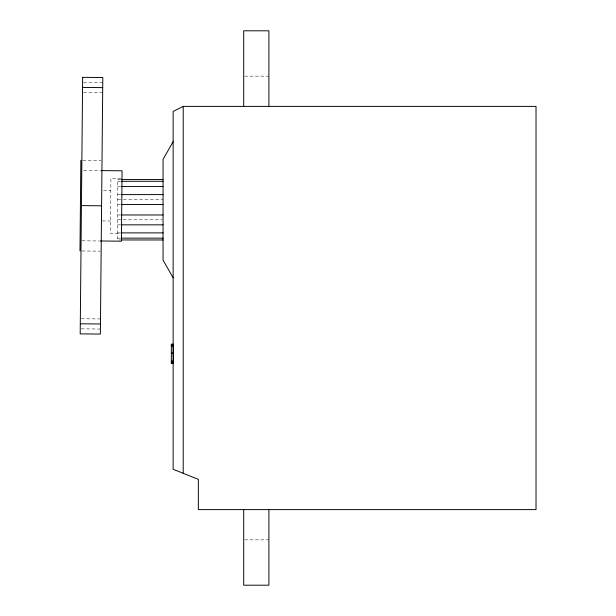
<?xml version="1.0" encoding="UTF-8"?>
<svg xmlns="http://www.w3.org/2000/svg" width="616" height="616" viewBox="0 0 616 616"><rect width="100%" height="100%" fill="white"/><g stroke="black" fill="none" stroke-linecap="round" stroke-linejoin="round"><path stroke-width="0.46" stroke-dasharray="3.08 2.31" d="M244.629 76.161L268.899 76.161M120.528 179.479L117.695 179.479L117.695 239.963L120.528 239.963M117.695 181.304L120.528 181.304M117.695 186.556L120.528 186.556M117.695 194.602L120.528 194.602M117.695 199.638L122.422 199.638M123.369 199.638L163.055 199.638M117.695 204.466L120.528 204.466M117.695 214.969L120.528 214.969M117.695 219.797L162.108 219.797M117.695 224.84L120.528 224.84M117.695 232.886L120.528 232.886M117.695 238.138L120.528 238.138M244.629 539.839L268.899 539.839M83.56 82.398L102.756 82.582M83.468 92.477L102.664 92.662M82.814 160.26L101.055 160.437M83.637 170.44L99.977 170.594M121.082 178.478L110.919 178.378L110.395 233.402L120.559 233.495M103.542 190.706L110.795 190.775M102.348 220.928L110.51 221.013M82.005 240.81L99.299 240.979M81.951 250.982L100.192 251.151M81.304 318.765L100.5 318.949M81.204 328.844L100.408 329.029"/><path stroke-width="0.92" d="M79.98 250.958L80.85 160.245M173.135 141.68L163.055 159.321L163.055 260.121L173.135 277.762M183.214 106.399L173.135 111.442L173.135 469.277L198.337 479.363L198.337 509.601L536.02 509.601L536.02 106.399L183.214 106.399L183.214 473.311M121.475 179.479L163.055 179.479M121.475 181.304L163.055 181.304M121.475 186.556L163.055 186.556M121.475 194.602L163.055 194.602M121.475 204.466L163.055 204.466M121.475 214.969L163.055 214.969M121.475 224.84L163.055 224.84M121.475 232.886L163.055 232.886M121.475 238.138L163.055 238.138M121.475 239.963L163.055 239.963M173.319 344.198L171.34 344.198L171.34 363.563L173.319 363.563L173.319 344.637L171.34 344.637M171.34 345.153L173.319 345.153M171.34 345.399L173.319 345.399M171.34 346.269L173.319 346.269M171.34 353.084L173.319 353.084M171.34 361.192L173.319 361.192M171.34 362.316L173.319 362.316M171.34 362.832L173.319 362.832M171.34 363.047L173.319 363.047M82.552 87.426L102.71 87.618M100.932 170.601L122.076 170.801L121.406 241.187L100.262 240.987M81.427 205.613L101.586 205.806M80.296 323.793L100.454 323.985M268.899 106.399L268.899 30.8L243.697 30.8L243.697 106.399M268.899 509.601L268.899 585.2L243.697 585.2L243.697 509.601M82.652 77.347L80.203 333.872L100.362 334.065L102.81 77.539L82.652 77.347"/></g></svg>
